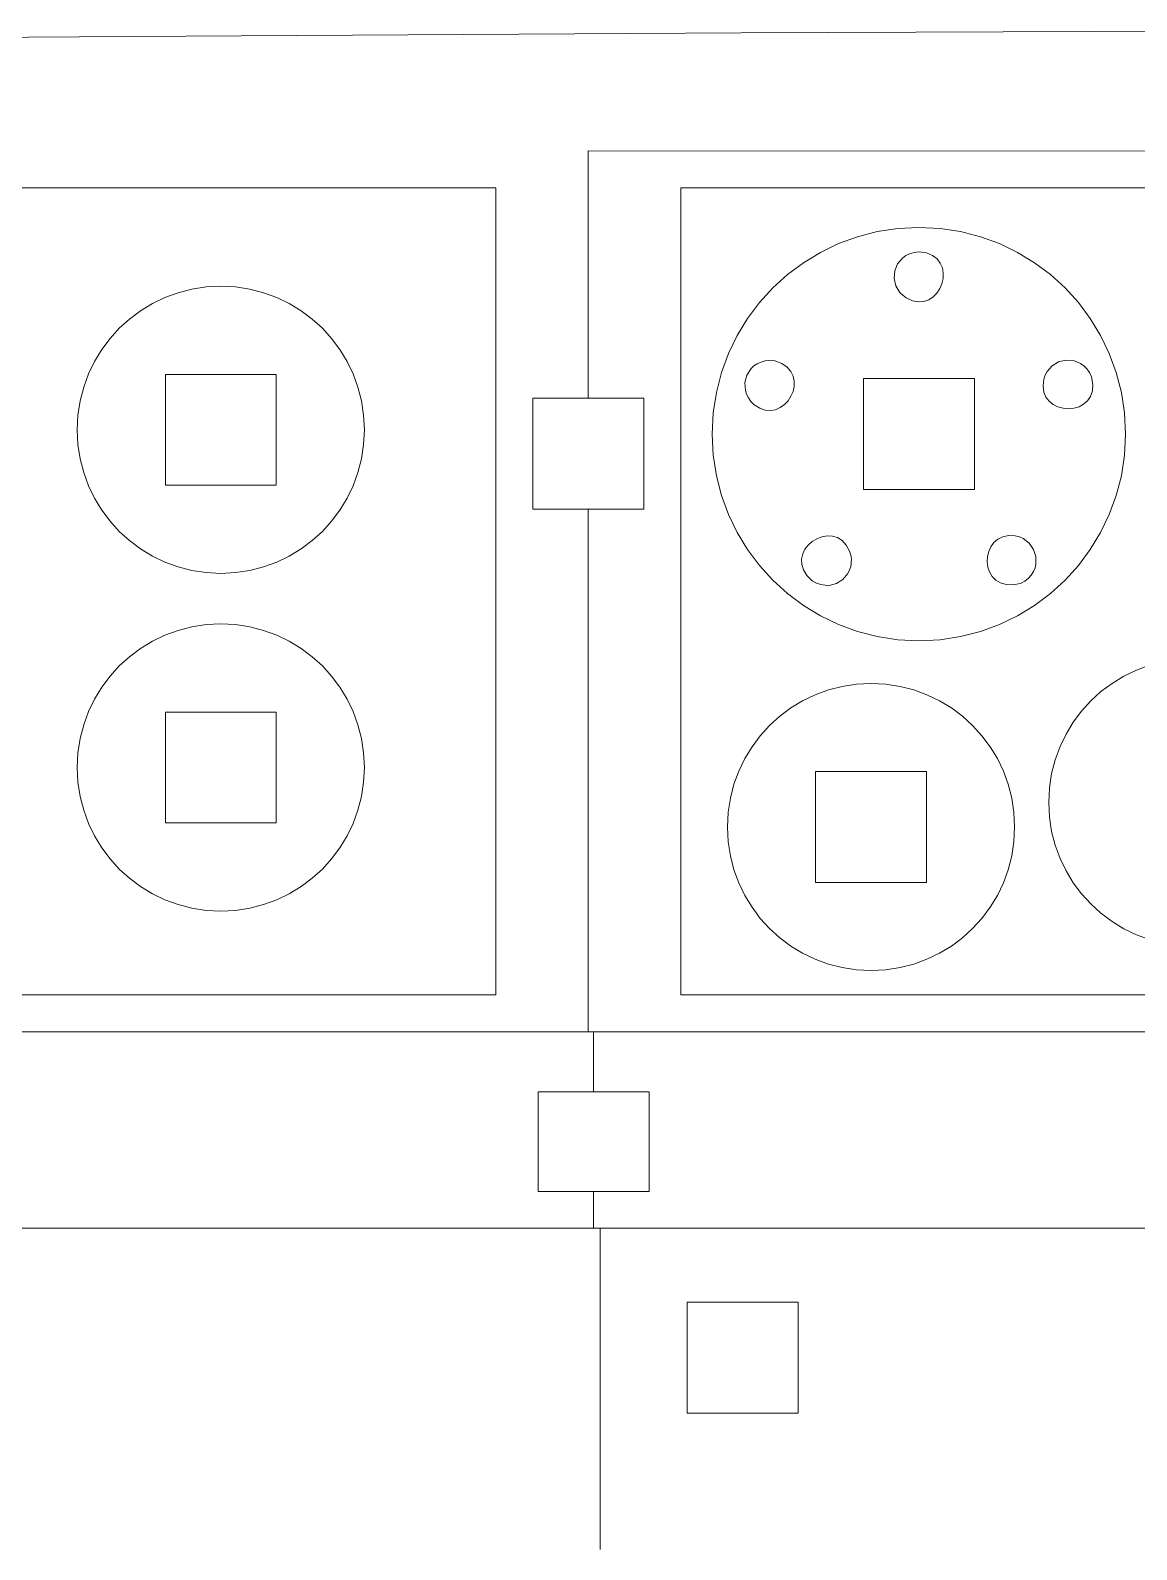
# Model space of a CAD drawing. Header units: centimetres. Extents: x -43.9 to 43.9, y -33.6 to 33.6.
# Drawn here: x -13.931 to -10.905, y -0.028 to 4.127 of the extents above; entities that cross this region are included whole.
import ezdxf

# ---------------------------------------------------------------- set-up
doc = ezdxf.new("R2010")
doc.units = ezdxf.units.CM
doc.header["$MEASUREMENT"] = 0
doc.layers.add('Camada 1', color=7, linetype='Continuous')

msp = doc.modelspace()

# ---------------------------------------------------------------- linework, layer by layer
at = {"layer": 'Camada 1', "color": 3, "lineweight": 9}
for points in [[(-13.65788, 4.11064), (-13.65788, 4.11064), (-11.98679, 4.12045), (-11.98679, 4.12045)], [(-11.98679, 4.12045), (-11.98679, 4.12045), (-10.31569, 4.12746), (-10.31569, 4.12746)], [(-15.32897, 4.09944), (-15.32897, 4.09944), (-13.65788, 4.11064), (-13.65788, 4.11064)], [(-12.40514, 1.38829), (-12.40514, 1.38829), (-14.8938, 1.3884), (-14.8938, 1.3884)], [(-5.18938, 1.38848), (-5.18938, 1.38848), (-12.40514, 1.38829), (-12.40514, 1.38829)], [(-14.1756, 0.8513), (-14.1756, 0.8513), (-12.37222, 0.8513), (-12.37222, 0.8513)], [(-12.37222, 0.8513), (-12.37222, 0.8513), (-5.73009, 0.8513), (-5.73009, 0.8513)]]:
    msp.add_open_spline(points, degree=3, dxfattribs=at)
at = {"layer": 'Camada 1', "color": 1, "lineweight": 9}
for points in [[(-8.55545, 3.79605), (-8.55545, 3.79605), (-12.40514, 3.7981), (-12.40514, 3.7981)], [(-12.40514, 3.7981), (-12.40514, 3.7981), (-12.40514, 3.12151), (-12.40514, 3.12151)], [(-12.40514, 2.81806), (-12.40514, 2.81806), (-12.40514, 1.38829), (-12.40514, 1.38829)], [(-12.39035, 1.22412), (-12.39035, 1.22412), (-12.39035, 1.38841), (-12.39035, 1.38841)], [(-12.39036, 0.85073), (-12.39036, 0.85073), (-12.39036, 0.95145), (-12.39036, 0.95145)], [(-12.37222, -0.02773), (-12.37222, -0.02773), (-12.37222, 0.8513), (-12.37222, 0.8513)]]:
    msp.add_open_spline(points, degree=3, dxfattribs=at)
at = {"layer": 'Camada 1', "color": 2, "lineweight": 9}
for points in [[(-12.65801, 3.69709), (-12.65801, 3.69709), (-15.59925, 3.69697), (-15.59925, 3.69697)], [(-12.65802, 1.48962), (-12.65802, 1.48962), (-12.65801, 3.69709), (-12.65801, 3.69709)], [(-8.60997, 3.69702), (-8.60997, 3.69702), (-12.15205, 3.69702), (-12.15205, 3.69702)], [(-12.15205, 3.69702), (-12.15205, 3.69702), (-12.15205, 1.48954), (-12.15205, 1.48954)], [(-11.61459, 3.57709), (-11.61459, 3.57709), (-11.66877, 3.56317), (-11.66877, 3.56317)], [(-11.55847, 3.58566), (-11.55847, 3.58566), (-11.61459, 3.57709), (-11.61459, 3.57709)], [(-11.50067, 3.58858), (-11.50067, 3.58858), (-11.55847, 3.58566), (-11.55847, 3.58566)], [(-11.44288, 3.58566), (-11.44288, 3.58566), (-11.50067, 3.58858), (-11.50067, 3.58858)], [(-11.38675, 3.57709), (-11.38675, 3.57709), (-11.44288, 3.58566), (-11.44288, 3.58566)], [(-11.33258, 3.56317), (-11.33258, 3.56317), (-11.38675, 3.57709), (-11.38675, 3.57709)], [(-11.7207, 3.54417), (-11.7207, 3.54417), (-11.77011, 3.52037), (-11.77011, 3.52037)], [(-11.66877, 3.56317), (-11.66877, 3.56317), (-11.7207, 3.54417), (-11.7207, 3.54417)], [(-11.28065, 3.54417), (-11.28065, 3.54417), (-11.33258, 3.56317), (-11.33258, 3.56317)], [(-11.23124, 3.52035), (-11.23124, 3.52035), (-11.28065, 3.54417), (-11.28065, 3.54417)], [(-11.81671, 3.49204), (-11.81671, 3.49204), (-11.86023, 3.45951), (-11.86023, 3.45951)], [(-11.77011, 3.52037), (-11.77011, 3.52037), (-11.81671, 3.49204), (-11.81671, 3.49204)], [(-11.18464, 3.49204), (-11.18464, 3.49204), (-11.23124, 3.52035), (-11.23124, 3.52035)], [(-11.14112, 3.45951), (-11.14112, 3.45951), (-11.18464, 3.49204), (-11.18464, 3.49204)], [(-11.86023, 3.45951), (-11.86023, 3.45951), (-11.90037, 3.42302), (-11.90037, 3.42302)], [(-11.10099, 3.42302), (-11.10099, 3.42302), (-11.14112, 3.45951), (-11.14112, 3.45951)], [(-13.52678, 3.41003), (-13.52678, 3.41003), (-13.56286, 3.39683), (-13.56286, 3.39683)], [(-13.48914, 3.41972), (-13.48914, 3.41972), (-13.52678, 3.41003), (-13.52678, 3.41003)], [(-13.45015, 3.42567), (-13.45015, 3.42567), (-13.48914, 3.41972), (-13.48914, 3.41972)], [(-13.41, 3.42769), (-13.41, 3.42769), (-13.45015, 3.42567), (-13.45015, 3.42567)], [(-13.36985, 3.42567), (-13.36985, 3.42567), (-13.41, 3.42769), (-13.41, 3.42769)], [(-13.33086, 3.41972), (-13.33086, 3.41972), (-13.36985, 3.42567), (-13.36985, 3.42567)], [(-13.29323, 3.41003), (-13.29323, 3.41003), (-13.33086, 3.41972), (-13.33086, 3.41972)], [(-13.25715, 3.39683), (-13.25715, 3.39683), (-13.29323, 3.41003), (-13.29323, 3.41003)], [(-11.90037, 3.42302), (-11.90037, 3.42302), (-11.93685, 3.38289), (-11.93685, 3.38289)], [(-11.0645, 3.38289), (-11.0645, 3.38289), (-11.10099, 3.42302), (-11.10099, 3.42302)], [(-13.59718, 3.38029), (-13.59718, 3.38029), (-13.62956, 3.36062), (-13.62956, 3.36062)], [(-13.56286, 3.39683), (-13.56286, 3.39683), (-13.59718, 3.38029), (-13.59718, 3.38029)], [(-13.22282, 3.38029), (-13.22282, 3.38029), (-13.25715, 3.39683), (-13.25715, 3.39683)], [(-13.19044, 3.36062), (-13.19044, 3.36062), (-13.22282, 3.38029), (-13.22282, 3.38029)], [(-11.93685, 3.38289), (-11.93685, 3.38289), (-11.96939, 3.33937), (-11.96939, 3.33937)], [(-11.03197, 3.33937), (-11.03197, 3.33937), (-11.0645, 3.38289), (-11.0645, 3.38289)], [(-13.6598, 3.33801), (-13.6598, 3.33801), (-13.68768, 3.31266), (-13.68768, 3.31266)], [(-13.62956, 3.36062), (-13.62956, 3.36062), (-13.6598, 3.33801), (-13.6598, 3.33801)], [(-13.16021, 3.33801), (-13.16021, 3.33801), (-13.19044, 3.36062), (-13.19044, 3.36062)], [(-13.13233, 3.31266), (-13.13233, 3.31266), (-13.16021, 3.33801), (-13.16021, 3.33801)], [(-11.96939, 3.33937), (-11.96939, 3.33937), (-11.99771, 3.29277), (-11.99771, 3.29277)], [(-11.00364, 3.29277), (-11.00364, 3.29277), (-11.03197, 3.33937), (-11.03197, 3.33937)], [(-13.71302, 3.28478), (-13.71302, 3.28478), (-13.73563, 3.25454), (-13.73563, 3.25454)], [(-13.68768, 3.31266), (-13.68768, 3.31266), (-13.71302, 3.28478), (-13.71302, 3.28478)], [(-13.10698, 3.28478), (-13.10698, 3.28478), (-13.13233, 3.31266), (-13.13233, 3.31266)], [(-13.08437, 3.25454), (-13.08437, 3.25454), (-13.10698, 3.28478), (-13.10698, 3.28478)], [(-11.99771, 3.29277), (-11.99771, 3.29277), (-12.02151, 3.24336), (-12.02151, 3.24336)], [(-10.97984, 3.24335), (-10.97984, 3.24335), (-11.00364, 3.29277), (-11.00364, 3.29277)], [(-13.73563, 3.25454), (-13.73563, 3.25454), (-13.7553, 3.22218), (-13.7553, 3.22218)], [(-13.0647, 3.22218), (-13.0647, 3.22218), (-13.08437, 3.25454), (-13.08437, 3.25454)], [(-12.02151, 3.24336), (-12.02151, 3.24336), (-12.04051, 3.19143), (-12.04051, 3.19143)], [(-10.96084, 3.19142), (-10.96084, 3.19142), (-10.97984, 3.24335), (-10.97984, 3.24335)], [(-13.7553, 3.22218), (-13.7553, 3.22218), (-13.77185, 3.18785), (-13.77185, 3.18785)], [(-13.04816, 3.18785), (-13.04816, 3.18785), (-13.0647, 3.22218), (-13.0647, 3.22218)], [(-13.77185, 3.18785), (-13.77185, 3.18785), (-13.78504, 3.15176), (-13.78504, 3.15176)], [(-13.03496, 3.15176), (-13.03496, 3.15176), (-13.04816, 3.18785), (-13.04816, 3.18785)], [(-12.04051, 3.19143), (-12.04051, 3.19143), (-12.05444, 3.13725), (-12.05444, 3.13725)], [(-10.9469, 3.13725), (-10.9469, 3.13725), (-10.96084, 3.19142), (-10.96084, 3.19142)], [(-13.78504, 3.15176), (-13.78504, 3.15176), (-13.79472, 3.11414), (-13.79472, 3.11414)], [(-13.02528, 3.11414), (-13.02528, 3.11414), (-13.03496, 3.15176), (-13.03496, 3.15176)], [(-12.05444, 3.13725), (-12.05444, 3.13725), (-12.06301, 3.08113), (-12.06301, 3.08113)], [(-10.93835, 3.08113), (-10.93835, 3.08113), (-10.9469, 3.13725), (-10.9469, 3.13725)], [(-13.80068, 3.07514), (-13.80068, 3.07514), (-13.8027, 3.03499), (-13.8027, 3.03499)], [(-13.79472, 3.11414), (-13.79472, 3.11414), (-13.80068, 3.07514), (-13.80068, 3.07514)], [(-13.01933, 3.07514), (-13.01933, 3.07514), (-13.02528, 3.11414), (-13.02528, 3.11414)], [(-13.0173, 3.03499), (-13.0173, 3.03499), (-13.01933, 3.07514), (-13.01933, 3.07514)], [(-12.06301, 3.08113), (-12.06301, 3.08113), (-12.06592, 3.02333), (-12.06592, 3.02333)], [(-10.93542, 3.02333), (-10.93542, 3.02333), (-10.93835, 3.08113), (-10.93835, 3.08113)], [(-13.8027, 3.03499), (-13.8027, 3.03499), (-13.80068, 2.99484), (-13.80068, 2.99484)], [(-13.01933, 2.99484), (-13.01933, 2.99484), (-13.0173, 3.03499), (-13.0173, 3.03499)], [(-13.80068, 2.99484), (-13.80068, 2.99484), (-13.79472, 2.95584), (-13.79472, 2.95584)], [(-13.02528, 2.95584), (-13.02528, 2.95584), (-13.01933, 2.99484), (-13.01933, 2.99484)], [(-12.06592, 3.02333), (-12.06592, 3.02333), (-12.06301, 2.96554), (-12.06301, 2.96554)], [(-10.93835, 2.96554), (-10.93835, 2.96554), (-10.93542, 3.02333), (-10.93542, 3.02333)], [(-13.79472, 2.95584), (-13.79472, 2.95584), (-13.78504, 2.91821), (-13.78504, 2.91821)], [(-13.03496, 2.91821), (-13.03496, 2.91821), (-13.02528, 2.95584), (-13.02528, 2.95584)], [(-12.06301, 2.96554), (-12.06301, 2.96554), (-12.05444, 2.90942), (-12.05444, 2.90942)], [(-10.9469, 2.90941), (-10.9469, 2.90941), (-10.93835, 2.96554), (-10.93835, 2.96554)], [(-13.78504, 2.91821), (-13.78504, 2.91821), (-13.77185, 2.88213), (-13.77185, 2.88213)], [(-13.04816, 2.88213), (-13.04816, 2.88213), (-13.03496, 2.91821), (-13.03496, 2.91821)], [(-12.05444, 2.90942), (-12.05444, 2.90942), (-12.04051, 2.85525), (-12.04051, 2.85525)], [(-10.96084, 2.85524), (-10.96084, 2.85524), (-10.9469, 2.90941), (-10.9469, 2.90941)], [(-13.77185, 2.88213), (-13.77185, 2.88213), (-13.7553, 2.8478), (-13.7553, 2.8478)], [(-13.0647, 2.8478), (-13.0647, 2.8478), (-13.04816, 2.88213), (-13.04816, 2.88213)], [(-13.7553, 2.8478), (-13.7553, 2.8478), (-13.73563, 2.81543), (-13.73563, 2.81543)], [(-13.08437, 2.81542), (-13.08437, 2.81542), (-13.0647, 2.8478), (-13.0647, 2.8478)], [(-12.04051, 2.85525), (-12.04051, 2.85525), (-12.02151, 2.80332), (-12.02151, 2.80332)], [(-10.97984, 2.80331), (-10.97984, 2.80331), (-10.96084, 2.85524), (-10.96084, 2.85524)], [(-13.73563, 2.81543), (-13.73563, 2.81543), (-13.71302, 2.7852), (-13.71302, 2.7852)], [(-13.71302, 2.7852), (-13.71302, 2.7852), (-13.68768, 2.75732), (-13.68768, 2.75732)], [(-13.13233, 2.7573), (-13.13233, 2.7573), (-13.10698, 2.7852), (-13.10698, 2.7852)], [(-13.10698, 2.7852), (-13.10698, 2.7852), (-13.08437, 2.81542), (-13.08437, 2.81542)], [(-12.02151, 2.80332), (-12.02151, 2.80332), (-11.99771, 2.7539), (-11.99771, 2.7539)], [(-11.00366, 2.7539), (-11.00366, 2.7539), (-10.97984, 2.80331), (-10.97984, 2.80331)], [(-13.68768, 2.75732), (-13.68768, 2.75732), (-13.6598, 2.73197), (-13.6598, 2.73197)], [(-13.16021, 2.73196), (-13.16021, 2.73196), (-13.13233, 2.7573), (-13.13233, 2.7573)], [(-11.99771, 2.7539), (-11.99771, 2.7539), (-11.96939, 2.7073), (-11.96939, 2.7073)], [(-11.03197, 2.7073), (-11.03197, 2.7073), (-11.00366, 2.7539), (-11.00366, 2.7539)], [(-13.6598, 2.73197), (-13.6598, 2.73197), (-13.62956, 2.70936), (-13.62956, 2.70936)], [(-13.62956, 2.70936), (-13.62956, 2.70936), (-13.59718, 2.68969), (-13.59718, 2.68969)], [(-13.22282, 2.68969), (-13.22282, 2.68969), (-13.19044, 2.70936), (-13.19044, 2.70936)], [(-13.19044, 2.70936), (-13.19044, 2.70936), (-13.16021, 2.73196), (-13.16021, 2.73196)], [(-11.96939, 2.7073), (-11.96939, 2.7073), (-11.93685, 2.66378), (-11.93685, 2.66378)], [(-11.0645, 2.66378), (-11.0645, 2.66378), (-11.03197, 2.7073), (-11.03197, 2.7073)], [(-13.59718, 2.68969), (-13.59718, 2.68969), (-13.56286, 2.67315), (-13.56286, 2.67315)], [(-13.56286, 2.67315), (-13.56286, 2.67315), (-13.52678, 2.65995), (-13.52678, 2.65995)], [(-13.52678, 2.65995), (-13.52678, 2.65995), (-13.48914, 2.65026), (-13.48914, 2.65026)], [(-13.33086, 2.65026), (-13.33086, 2.65026), (-13.29323, 2.65995), (-13.29323, 2.65995)], [(-13.29323, 2.65995), (-13.29323, 2.65995), (-13.25715, 2.67315), (-13.25715, 2.67315)], [(-13.25715, 2.67315), (-13.25715, 2.67315), (-13.22282, 2.68969), (-13.22282, 2.68969)], [(-11.93685, 2.66378), (-11.93685, 2.66378), (-11.90037, 2.62364), (-11.90037, 2.62364)], [(-11.10099, 2.62364), (-11.10099, 2.62364), (-11.0645, 2.66378), (-11.0645, 2.66378)], [(-13.48914, 2.65026), (-13.48914, 2.65026), (-13.45015, 2.64431), (-13.45015, 2.64431)], [(-13.45015, 2.64431), (-13.45015, 2.64431), (-13.41, 2.64229), (-13.41, 2.64229)], [(-13.41, 2.64229), (-13.41, 2.64229), (-13.36985, 2.64431), (-13.36985, 2.64431)], [(-13.36985, 2.64431), (-13.36985, 2.64431), (-13.33086, 2.65026), (-13.33086, 2.65026)], [(-11.90037, 2.62364), (-11.90037, 2.62364), (-11.86023, 2.58716), (-11.86023, 2.58716)], [(-11.14112, 2.58716), (-11.14112, 2.58716), (-11.10099, 2.62364), (-11.10099, 2.62364)], [(-11.86023, 2.58716), (-11.86023, 2.58716), (-11.81671, 2.55462), (-11.81671, 2.55462)], [(-11.18464, 2.55462), (-11.18464, 2.55462), (-11.14112, 2.58716), (-11.14112, 2.58716)], [(-11.81671, 2.55462), (-11.81671, 2.55462), (-11.77011, 2.52631), (-11.77011, 2.52631)], [(-11.23124, 2.5263), (-11.23124, 2.5263), (-11.18464, 2.55462), (-11.18464, 2.55462)], [(-13.48914, 2.49615), (-13.48914, 2.49615), (-13.52678, 2.48646), (-13.52678, 2.48646)], [(-13.45015, 2.5021), (-13.45015, 2.5021), (-13.48914, 2.49615), (-13.48914, 2.49615)], [(-13.41, 2.50412), (-13.41, 2.50412), (-13.45015, 2.5021), (-13.45015, 2.5021)], [(-13.36985, 2.5021), (-13.36985, 2.5021), (-13.41, 2.50412), (-13.41, 2.50412)], [(-13.33086, 2.49615), (-13.33086, 2.49615), (-13.36985, 2.5021), (-13.36985, 2.5021)], [(-13.29323, 2.48646), (-13.29323, 2.48646), (-13.33086, 2.49615), (-13.33086, 2.49615)], [(-11.77011, 2.52631), (-11.77011, 2.52631), (-11.7207, 2.5025), (-11.7207, 2.5025)], [(-11.7207, 2.5025), (-11.7207, 2.5025), (-11.66877, 2.4835), (-11.66877, 2.4835)], [(-11.3326, 2.4835), (-11.3326, 2.4835), (-11.28066, 2.5025), (-11.28066, 2.5025)], [(-11.28066, 2.5025), (-11.28066, 2.5025), (-11.23124, 2.5263), (-11.23124, 2.5263)], [(-13.59718, 2.45672), (-13.59718, 2.45672), (-13.62956, 2.43705), (-13.62956, 2.43705)], [(-13.56286, 2.47326), (-13.56286, 2.47326), (-13.59718, 2.45672), (-13.59718, 2.45672)], [(-13.52678, 2.48646), (-13.52678, 2.48646), (-13.56286, 2.47326), (-13.56286, 2.47326)], [(-13.25715, 2.47326), (-13.25715, 2.47326), (-13.29323, 2.48646), (-13.29323, 2.48646)], [(-13.22282, 2.45672), (-13.22282, 2.45672), (-13.25715, 2.47326), (-13.25715, 2.47326)], [(-13.19044, 2.43705), (-13.19044, 2.43705), (-13.22282, 2.45672), (-13.22282, 2.45672)], [(-11.66877, 2.4835), (-11.66877, 2.4835), (-11.61459, 2.46957), (-11.61459, 2.46957)], [(-11.61459, 2.46957), (-11.61459, 2.46957), (-11.55847, 2.46101), (-11.55847, 2.46101)], [(-11.55847, 2.46101), (-11.55847, 2.46101), (-11.50067, 2.45808), (-11.50067, 2.45808)], [(-11.50067, 2.45808), (-11.50067, 2.45808), (-11.44288, 2.46101), (-11.44288, 2.46101)], [(-11.44288, 2.46101), (-11.44288, 2.46101), (-11.38676, 2.46956), (-11.38676, 2.46956)], [(-11.38676, 2.46956), (-11.38676, 2.46956), (-11.3326, 2.4835), (-11.3326, 2.4835)], [(-13.6598, 2.41444), (-13.6598, 2.41444), (-13.68768, 2.38909), (-13.68768, 2.38909)], [(-13.62956, 2.43705), (-13.62956, 2.43705), (-13.6598, 2.41444), (-13.6598, 2.41444)], [(-13.16021, 2.41444), (-13.16021, 2.41444), (-13.19044, 2.43705), (-13.19044, 2.43705)], [(-13.13233, 2.38909), (-13.13233, 2.38909), (-13.16021, 2.41444), (-13.16021, 2.41444)], [(-13.68768, 2.38909), (-13.68768, 2.38909), (-13.71302, 2.36121), (-13.71302, 2.36121)], [(-13.10698, 2.36121), (-13.10698, 2.36121), (-13.13233, 2.38909), (-13.13233, 2.38909)], [(-10.90577, 2.37763), (-10.90577, 2.37763), (-10.9401, 2.36109), (-10.9401, 2.36109)], [(-10.86969, 2.39084), (-10.86969, 2.39084), (-10.90577, 2.37763), (-10.90577, 2.37763)], [(-13.73563, 2.33097), (-13.73563, 2.33097), (-13.7553, 2.29861), (-13.7553, 2.29861)], [(-13.71302, 2.36121), (-13.71302, 2.36121), (-13.73563, 2.33097), (-13.73563, 2.33097)], [(-13.08437, 2.33097), (-13.08437, 2.33097), (-13.10698, 2.36121), (-13.10698, 2.36121)], [(-13.0647, 2.29861), (-13.0647, 2.29861), (-13.08437, 2.33097), (-13.08437, 2.33097)], [(-11.7106, 2.33338), (-11.7106, 2.33338), (-11.74823, 2.3237), (-11.74823, 2.3237)], [(-11.6716, 2.33933), (-11.6716, 2.33933), (-11.7106, 2.33338), (-11.7106, 2.33338)], [(-11.63145, 2.34135), (-11.63145, 2.34135), (-11.6716, 2.33933), (-11.6716, 2.33933)], [(-11.5913, 2.33933), (-11.5913, 2.33933), (-11.63145, 2.34135), (-11.63145, 2.34135)], [(-11.55232, 2.33338), (-11.55232, 2.33338), (-11.5913, 2.33933), (-11.5913, 2.33933)], [(-11.51468, 2.3237), (-11.51468, 2.3237), (-11.55232, 2.33338), (-11.55232, 2.33338)], [(-10.97248, 2.34142), (-10.97248, 2.34142), (-11.0027, 2.31882), (-11.0027, 2.31882)], [(-10.9401, 2.36109), (-10.9401, 2.36109), (-10.97248, 2.34142), (-10.97248, 2.34142)], [(-13.7553, 2.29861), (-13.7553, 2.29861), (-13.77185, 2.26427), (-13.77185, 2.26427)], [(-13.04816, 2.26427), (-13.04816, 2.26427), (-13.0647, 2.29861), (-13.0647, 2.29861)], [(-11.81864, 2.29395), (-11.81864, 2.29395), (-11.85102, 2.27428), (-11.85102, 2.27428)], [(-11.78431, 2.31049), (-11.78431, 2.31049), (-11.81864, 2.29395), (-11.81864, 2.29395)], [(-11.74823, 2.3237), (-11.74823, 2.3237), (-11.78431, 2.31049), (-11.78431, 2.31049)], [(-11.4786, 2.31049), (-11.4786, 2.31049), (-11.51468, 2.3237), (-11.51468, 2.3237)], [(-11.44428, 2.29395), (-11.44428, 2.29395), (-11.4786, 2.31049), (-11.4786, 2.31049)], [(-11.4119, 2.27428), (-11.4119, 2.27428), (-11.44428, 2.29395), (-11.44428, 2.29395)], [(-11.0306, 2.29348), (-11.0306, 2.29348), (-11.05594, 2.26558), (-11.05594, 2.26558)], [(-11.0027, 2.31882), (-11.0027, 2.31882), (-11.0306, 2.29348), (-11.0306, 2.29348)], [(-13.77185, 2.26427), (-13.77185, 2.26427), (-13.78504, 2.22819), (-13.78504, 2.22819)], [(-13.03496, 2.22819), (-13.03496, 2.22819), (-13.04816, 2.26427), (-13.04816, 2.26427)], [(-11.88124, 2.25168), (-11.88124, 2.25168), (-11.90914, 2.22634), (-11.90914, 2.22634)], [(-11.85102, 2.27428), (-11.85102, 2.27428), (-11.88124, 2.25168), (-11.88124, 2.25168)], [(-11.38166, 2.25168), (-11.38166, 2.25168), (-11.4119, 2.27428), (-11.4119, 2.27428)], [(-11.35378, 2.22634), (-11.35378, 2.22634), (-11.38166, 2.25168), (-11.38166, 2.25168)], [(-11.05594, 2.26558), (-11.05594, 2.26558), (-11.07854, 2.23536), (-11.07854, 2.23536)], [(-13.78504, 2.22819), (-13.78504, 2.22819), (-13.79472, 2.19057), (-13.79472, 2.19057)], [(-13.02528, 2.19057), (-13.02528, 2.19057), (-13.03496, 2.22819), (-13.03496, 2.22819)], [(-11.90914, 2.22634), (-11.90914, 2.22634), (-11.93449, 2.19844), (-11.93449, 2.19844)], [(-11.32843, 2.19844), (-11.32843, 2.19844), (-11.35378, 2.22634), (-11.35378, 2.22634)], [(-11.09821, 2.20298), (-11.09821, 2.20298), (-11.11475, 2.16865), (-11.11475, 2.16865)], [(-11.07854, 2.23536), (-11.07854, 2.23536), (-11.09821, 2.20298), (-11.09821, 2.20298)], [(-13.79472, 2.19057), (-13.79472, 2.19057), (-13.80068, 2.15157), (-13.80068, 2.15157)], [(-13.01933, 2.15157), (-13.01933, 2.15157), (-13.02528, 2.19057), (-13.02528, 2.19057)], [(-11.95708, 2.16822), (-11.95708, 2.16822), (-11.97675, 2.13584), (-11.97675, 2.13584)], [(-11.93449, 2.19844), (-11.93449, 2.19844), (-11.95708, 2.16822), (-11.95708, 2.16822)], [(-11.30582, 2.16822), (-11.30582, 2.16822), (-11.32843, 2.19844), (-11.32843, 2.19844)], [(-11.28615, 2.13584), (-11.28615, 2.13584), (-11.30582, 2.16822), (-11.30582, 2.16822)], [(-11.11475, 2.16865), (-11.11475, 2.16865), (-11.12796, 2.13258), (-11.12796, 2.13258)], [(-13.80068, 2.15157), (-13.80068, 2.15157), (-13.8027, 2.11142), (-13.8027, 2.11142)], [(-13.0173, 2.11142), (-13.0173, 2.11142), (-13.01933, 2.15157), (-13.01933, 2.15157)], [(-11.97675, 2.13584), (-11.97675, 2.13584), (-11.9933, 2.10151), (-11.9933, 2.10151)], [(-11.26962, 2.10151), (-11.26962, 2.10151), (-11.28615, 2.13584), (-11.28615, 2.13584)], [(-11.12796, 2.13258), (-11.12796, 2.13258), (-11.13764, 2.09494), (-11.13764, 2.09494)], [(-13.8027, 2.11142), (-13.8027, 2.11142), (-13.80068, 2.07127), (-13.80068, 2.07127)], [(-13.01933, 2.07127), (-13.01933, 2.07127), (-13.0173, 2.11142), (-13.0173, 2.11142)], [(-11.9933, 2.10151), (-11.9933, 2.10151), (-12.0065, 2.06543), (-12.0065, 2.06543)], [(-11.25641, 2.06543), (-11.25641, 2.06543), (-11.26962, 2.10151), (-11.26962, 2.10151)], [(-11.13764, 2.09494), (-11.13764, 2.09494), (-11.14359, 2.05594), (-11.14359, 2.05594)], [(-13.80068, 2.07127), (-13.80068, 2.07127), (-13.79472, 2.03227), (-13.79472, 2.03227)], [(-13.02528, 2.03227), (-13.02528, 2.03227), (-13.01933, 2.07127), (-13.01933, 2.07127)], [(-12.0065, 2.06543), (-12.0065, 2.06543), (-12.01618, 2.0278), (-12.01618, 2.0278)], [(-11.24674, 2.0278), (-11.24674, 2.0278), (-11.25641, 2.06543), (-11.25641, 2.06543)], [(-11.14359, 2.05594), (-11.14359, 2.05594), (-11.14561, 2.01579), (-11.14561, 2.01579)], [(-13.79472, 2.03227), (-13.79472, 2.03227), (-13.78504, 1.99464), (-13.78504, 1.99464)], [(-13.78504, 1.99464), (-13.78504, 1.99464), (-13.77185, 1.95856), (-13.77185, 1.95856)], [(-13.04816, 1.95856), (-13.04816, 1.95856), (-13.03496, 1.99464), (-13.03496, 1.99464)], [(-13.03496, 1.99464), (-13.03496, 1.99464), (-13.02528, 2.03227), (-13.02528, 2.03227)], [(-12.01618, 2.0278), (-12.01618, 2.0278), (-12.02213, 1.9888), (-12.02213, 1.9888)], [(-11.24079, 1.9888), (-11.24079, 1.9888), (-11.24674, 2.0278), (-11.24674, 2.0278)], [(-11.14561, 2.01579), (-11.14561, 2.01579), (-11.14359, 1.97564), (-11.14359, 1.97564)], [(-13.77185, 1.95856), (-13.77185, 1.95856), (-13.7553, 1.92423), (-13.7553, 1.92423)], [(-13.0647, 1.92423), (-13.0647, 1.92423), (-13.04816, 1.95856), (-13.04816, 1.95856)], [(-12.02213, 1.9888), (-12.02213, 1.9888), (-12.02415, 1.94865), (-12.02415, 1.94865)], [(-11.23875, 1.94865), (-11.23875, 1.94865), (-11.24079, 1.9888), (-11.24079, 1.9888)], [(-11.14359, 1.97564), (-11.14359, 1.97564), (-11.13764, 1.93666), (-11.13764, 1.93666)], [(-13.7553, 1.92423), (-13.7553, 1.92423), (-13.73563, 1.89186), (-13.73563, 1.89186)], [(-13.08437, 1.89185), (-13.08437, 1.89185), (-13.0647, 1.92423), (-13.0647, 1.92423)], [(-12.02415, 1.94865), (-12.02415, 1.94865), (-12.02213, 1.9085), (-12.02213, 1.9085)], [(-11.24079, 1.9085), (-11.24079, 1.9085), (-11.23875, 1.94865), (-11.23875, 1.94865)], [(-11.13764, 1.93666), (-11.13764, 1.93666), (-11.12796, 1.89902), (-11.12796, 1.89902)], [(-13.73563, 1.89186), (-13.73563, 1.89186), (-13.71302, 1.86163), (-13.71302, 1.86163)], [(-13.10698, 1.86163), (-13.10698, 1.86163), (-13.08437, 1.89185), (-13.08437, 1.89185)], [(-12.02213, 1.9085), (-12.02213, 1.9085), (-12.01618, 1.86952), (-12.01618, 1.86952)], [(-11.24674, 1.8695), (-11.24674, 1.8695), (-11.24079, 1.9085), (-11.24079, 1.9085)], [(-11.12796, 1.89902), (-11.12796, 1.89902), (-11.11475, 1.86295), (-11.11475, 1.86295)], [(-13.71302, 1.86163), (-13.71302, 1.86163), (-13.68768, 1.83374), (-13.68768, 1.83374)], [(-13.68768, 1.83374), (-13.68768, 1.83374), (-13.6598, 1.8084), (-13.6598, 1.8084)], [(-13.16021, 1.80839), (-13.16021, 1.80839), (-13.13233, 1.83373), (-13.13233, 1.83373)], [(-13.13233, 1.83373), (-13.13233, 1.83373), (-13.10698, 1.86163), (-13.10698, 1.86163)], [(-12.01618, 1.86952), (-12.01618, 1.86952), (-12.0065, 1.83188), (-12.0065, 1.83188)], [(-12.0065, 1.83188), (-12.0065, 1.83188), (-11.9933, 1.7958), (-11.9933, 1.7958)], [(-11.26962, 1.7958), (-11.26962, 1.7958), (-11.25641, 1.83188), (-11.25641, 1.83188)], [(-11.25641, 1.83188), (-11.25641, 1.83188), (-11.24674, 1.8695), (-11.24674, 1.8695)], [(-11.11475, 1.86295), (-11.11475, 1.86295), (-11.09821, 1.82862), (-11.09821, 1.82862)], [(-11.09821, 1.82862), (-11.09821, 1.82862), (-11.07854, 1.79624), (-11.07854, 1.79624)], [(-13.6598, 1.8084), (-13.6598, 1.8084), (-13.62956, 1.78579), (-13.62956, 1.78579)], [(-13.19044, 1.78579), (-13.19044, 1.78579), (-13.16021, 1.80839), (-13.16021, 1.80839)], [(-11.9933, 1.7958), (-11.9933, 1.7958), (-11.97675, 1.76148), (-11.97675, 1.76148)], [(-11.28615, 1.76146), (-11.28615, 1.76146), (-11.26962, 1.7958), (-11.26962, 1.7958)], [(-11.07854, 1.79624), (-11.07854, 1.79624), (-11.05594, 1.76601), (-11.05594, 1.76601)], [(-13.62956, 1.78579), (-13.62956, 1.78579), (-13.59718, 1.76612), (-13.59718, 1.76612)], [(-13.59718, 1.76612), (-13.59718, 1.76612), (-13.56286, 1.74958), (-13.56286, 1.74958)], [(-13.56286, 1.74958), (-13.56286, 1.74958), (-13.52678, 1.73638), (-13.52678, 1.73638)], [(-13.29323, 1.73638), (-13.29323, 1.73638), (-13.25715, 1.74958), (-13.25715, 1.74958)], [(-13.25715, 1.74958), (-13.25715, 1.74958), (-13.22282, 1.76612), (-13.22282, 1.76612)], [(-13.22282, 1.76612), (-13.22282, 1.76612), (-13.19044, 1.78579), (-13.19044, 1.78579)], [(-11.97675, 1.76148), (-11.97675, 1.76148), (-11.95708, 1.7291), (-11.95708, 1.7291)], [(-11.30582, 1.72908), (-11.30582, 1.72908), (-11.28615, 1.76146), (-11.28615, 1.76146)], [(-11.05594, 1.76601), (-11.05594, 1.76601), (-11.0306, 1.73812), (-11.0306, 1.73812)], [(-13.52678, 1.73638), (-13.52678, 1.73638), (-13.48914, 1.72669), (-13.48914, 1.72669)], [(-13.48914, 1.72669), (-13.48914, 1.72669), (-13.45015, 1.72074), (-13.45015, 1.72074)], [(-13.45015, 1.72074), (-13.45015, 1.72074), (-13.41, 1.71872), (-13.41, 1.71872)], [(-13.41, 1.71872), (-13.41, 1.71872), (-13.36985, 1.72074), (-13.36985, 1.72074)], [(-13.36985, 1.72074), (-13.36985, 1.72074), (-13.33086, 1.72669), (-13.33086, 1.72669)], [(-13.33086, 1.72669), (-13.33086, 1.72669), (-13.29323, 1.73638), (-13.29323, 1.73638)], [(-11.95708, 1.7291), (-11.95708, 1.7291), (-11.93449, 1.69886), (-11.93449, 1.69886)], [(-11.32843, 1.69886), (-11.32843, 1.69886), (-11.30582, 1.72908), (-11.30582, 1.72908)], [(-11.0306, 1.73812), (-11.0306, 1.73812), (-11.0027, 1.71277), (-11.0027, 1.71277)], [(-11.0027, 1.71277), (-11.0027, 1.71277), (-10.97248, 1.69016), (-10.97248, 1.69016)], [(-11.93449, 1.69886), (-11.93449, 1.69886), (-11.90914, 1.67098), (-11.90914, 1.67098)], [(-11.90914, 1.67098), (-11.90914, 1.67098), (-11.88124, 1.64563), (-11.88124, 1.64563)], [(-11.38166, 1.64563), (-11.38166, 1.64563), (-11.35378, 1.67098), (-11.35378, 1.67098)], [(-11.35378, 1.67098), (-11.35378, 1.67098), (-11.32843, 1.69886), (-11.32843, 1.69886)], [(-10.97248, 1.69016), (-10.97248, 1.69016), (-10.9401, 1.67049), (-10.9401, 1.67049)], [(-10.9401, 1.67049), (-10.9401, 1.67049), (-10.90577, 1.65396), (-10.90577, 1.65396)], [(-11.88124, 1.64563), (-11.88124, 1.64563), (-11.85102, 1.62302), (-11.85102, 1.62302)], [(-11.85102, 1.62302), (-11.85102, 1.62302), (-11.81864, 1.60335), (-11.81864, 1.60335)], [(-11.44428, 1.60335), (-11.44428, 1.60335), (-11.4119, 1.62302), (-11.4119, 1.62302)], [(-11.4119, 1.62302), (-11.4119, 1.62302), (-11.38166, 1.64563), (-11.38166, 1.64563)], [(-10.90577, 1.65396), (-10.90577, 1.65396), (-10.86969, 1.64075), (-10.86969, 1.64075)], [(-11.81864, 1.60335), (-11.81864, 1.60335), (-11.78431, 1.58682), (-11.78431, 1.58682)], [(-11.78431, 1.58682), (-11.78431, 1.58682), (-11.74823, 1.57361), (-11.74823, 1.57361)], [(-11.51468, 1.57361), (-11.51468, 1.57361), (-11.4786, 1.58681), (-11.4786, 1.58681)], [(-11.4786, 1.58681), (-11.4786, 1.58681), (-11.44428, 1.60335), (-11.44428, 1.60335)], [(-11.74823, 1.57361), (-11.74823, 1.57361), (-11.7106, 1.56394), (-11.7106, 1.56394)], [(-11.7106, 1.56394), (-11.7106, 1.56394), (-11.6716, 1.55799), (-11.6716, 1.55799)], [(-11.6716, 1.55799), (-11.6716, 1.55799), (-11.63145, 1.55595), (-11.63145, 1.55595)], [(-11.63145, 1.55595), (-11.63145, 1.55595), (-11.5913, 1.55799), (-11.5913, 1.55799)], [(-11.5913, 1.55799), (-11.5913, 1.55799), (-11.55232, 1.56394), (-11.55232, 1.56394)], [(-11.55232, 1.56394), (-11.55232, 1.56394), (-11.51468, 1.57361), (-11.51468, 1.57361)], [(-14.90714, 1.48963), (-14.90714, 1.48963), (-12.65802, 1.48962), (-12.65802, 1.48962)], [(-12.15205, 1.48954), (-12.15205, 1.48954), (-7.10238, 1.48939), (-7.10238, 1.48939)]]:
    msp.add_open_spline(points, degree=3, dxfattribs=at)
at = {"layer": 'Camada 1', "lineweight": 9}
for points in [[(-11.55895, 3.48855), (-11.55895, 3.48855), (-11.54542, 3.50479), (-11.54542, 3.50479)], [(-11.54542, 3.50479), (-11.54542, 3.50479), (-11.53643, 3.5113), (-11.53643, 3.5113)], [(-11.53643, 3.5113), (-11.53643, 3.5113), (-11.52597, 3.51646), (-11.52597, 3.51646)], [(-11.52597, 3.51646), (-11.52597, 3.51646), (-11.51405, 3.52007), (-11.51405, 3.52007)], [(-11.51405, 3.52007), (-11.51405, 3.52007), (-11.50066, 3.52191), (-11.50066, 3.52191)], [(-11.50066, 3.52191), (-11.50066, 3.52191), (-11.48018, 3.51861), (-11.48018, 3.51861)], [(-11.48018, 3.51861), (-11.48018, 3.51861), (-11.46373, 3.51195), (-11.46373, 3.51195)], [(-11.46373, 3.51195), (-11.46373, 3.51195), (-11.45111, 3.50255), (-11.45111, 3.50255)], [(-11.45111, 3.50255), (-11.45111, 3.50255), (-11.44209, 3.49097), (-11.44209, 3.49097)], [(-11.44209, 3.49097), (-11.44209, 3.49097), (-11.43645, 3.47781), (-11.43645, 3.47781)], [(-11.56803, 3.44891), (-11.56803, 3.44891), (-11.5665, 3.46938), (-11.5665, 3.46938)], [(-11.56346, 3.4288), (-11.56346, 3.4288), (-11.56803, 3.44891), (-11.56803, 3.44891)], [(-11.5665, 3.46938), (-11.5665, 3.46938), (-11.55895, 3.48855), (-11.55895, 3.48855)], [(-11.43446, 3.44909), (-11.43446, 3.44909), (-11.43767, 3.4347), (-11.43767, 3.4347)], [(-11.43645, 3.47781), (-11.43645, 3.47781), (-11.43398, 3.46365), (-11.43398, 3.46365)], [(-11.43398, 3.46365), (-11.43398, 3.46365), (-11.43446, 3.44909), (-11.43446, 3.44909)], [(-11.55273, 3.41066), (-11.55273, 3.41066), (-11.56346, 3.4288), (-11.56346, 3.4288)], [(-11.54505, 3.40285), (-11.54505, 3.40285), (-11.55273, 3.41066), (-11.55273, 3.41066)], [(-11.45144, 3.40878), (-11.45144, 3.40878), (-11.46156, 3.39843), (-11.46156, 3.39843)], [(-11.44341, 3.42106), (-11.44341, 3.42106), (-11.45144, 3.40878), (-11.45144, 3.40878)], [(-11.43767, 3.4347), (-11.43767, 3.4347), (-11.44341, 3.42106), (-11.44341, 3.42106)], [(-11.5358, 3.39615), (-11.5358, 3.39615), (-11.54505, 3.40285), (-11.54505, 3.40285)], [(-11.51852, 3.38806), (-11.51852, 3.38806), (-11.5358, 3.39615), (-11.5358, 3.39615)], [(-11.50224, 3.38483), (-11.50224, 3.38483), (-11.51852, 3.38806), (-11.51852, 3.38806)], [(-11.48718, 3.38586), (-11.48718, 3.38586), (-11.50224, 3.38483), (-11.50224, 3.38483)], [(-11.47354, 3.3906), (-11.47354, 3.3906), (-11.48718, 3.38586), (-11.48718, 3.38586)], [(-11.46156, 3.39843), (-11.46156, 3.39843), (-11.47354, 3.3906), (-11.47354, 3.3906)], [(-11.97105, 3.18453), (-11.97105, 3.18453), (-11.95963, 3.20227), (-11.95963, 3.20227)], [(-11.95963, 3.20227), (-11.95963, 3.20227), (-11.95185, 3.20966), (-11.95185, 3.20966)], [(-11.95185, 3.20966), (-11.95185, 3.20966), (-11.94277, 3.21576), (-11.94277, 3.21576)], [(-11.94277, 3.21576), (-11.94277, 3.21576), (-11.93247, 3.2204), (-11.93247, 3.2204)], [(-11.93247, 3.2204), (-11.93247, 3.2204), (-11.92103, 3.22335), (-11.92103, 3.22335)], [(-11.92103, 3.22335), (-11.92103, 3.22335), (-11.90851, 3.22443), (-11.90851, 3.22443)], [(-11.90851, 3.22443), (-11.90851, 3.22443), (-11.89497, 3.2234), (-11.89497, 3.2234)], [(-11.89497, 3.2234), (-11.89497, 3.2234), (-11.87593, 3.21598), (-11.87593, 3.21598)], [(-11.87593, 3.21598), (-11.87593, 3.21598), (-11.86137, 3.20622), (-11.86137, 3.20622)], [(-11.86137, 3.20622), (-11.86137, 3.20622), (-11.85098, 3.19463), (-11.85098, 3.19463)], [(-11.15011, 3.19444), (-11.15011, 3.19444), (-11.13621, 3.21026), (-11.13621, 3.21026)], [(-11.13621, 3.21026), (-11.13621, 3.21026), (-11.1185, 3.22087), (-11.1185, 3.22087)], [(-11.1185, 3.22087), (-11.1185, 3.22087), (-11.09857, 3.22578), (-11.09857, 3.22578)], [(-11.09857, 3.22578), (-11.09857, 3.22578), (-11.078, 3.22457), (-11.078, 3.22457)], [(-11.078, 3.22457), (-11.078, 3.22457), (-11.05835, 3.21676), (-11.05835, 3.21676)], [(-11.05835, 3.21676), (-11.05835, 3.21676), (-11.04938, 3.21025), (-11.04938, 3.21025)], [(-11.04938, 3.21025), (-11.04938, 3.21025), (-11.04122, 3.20192), (-11.04122, 3.20192)], [(-11.04122, 3.20192), (-11.04122, 3.20192), (-11.0341, 3.19172), (-11.0341, 3.19172)], [(-13.56173, 3.1867), (-13.56173, 3.1867), (-13.25828, 3.1867), (-13.25828, 3.1867)], [(-13.56173, 2.88326), (-13.56173, 2.88326), (-13.56173, 3.1867), (-13.56173, 3.1867)], [(-13.25828, 3.1867), (-13.25828, 3.1867), (-13.25828, 2.88326), (-13.25828, 2.88326)], [(-11.97646, 3.16416), (-11.97646, 3.16416), (-11.97105, 3.18453), (-11.97105, 3.18453)], [(-11.9753, 3.14282), (-11.9753, 3.14282), (-11.97646, 3.16416), (-11.97646, 3.16416)], [(-11.85098, 3.19463), (-11.85098, 3.19463), (-11.84445, 3.18172), (-11.84445, 3.18172)], [(-11.84445, 3.18172), (-11.84445, 3.18172), (-11.84145, 3.16796), (-11.84145, 3.16796)], [(-11.84145, 3.16796), (-11.84145, 3.16796), (-11.84168, 3.15387), (-11.84168, 3.15387)], [(-11.6524, 3.17504), (-11.6524, 3.17504), (-11.6524, 2.8716), (-11.6524, 2.8716)], [(-11.34895, 3.17504), (-11.34895, 3.17504), (-11.6524, 3.17504), (-11.6524, 3.17504)], [(-11.34895, 2.8716), (-11.34895, 2.8716), (-11.34895, 3.17504), (-11.34895, 3.17504)], [(-11.16094, 3.15487), (-11.16094, 3.15487), (-11.15862, 3.17382), (-11.15862, 3.17382)], [(-11.15862, 3.17382), (-11.15862, 3.17382), (-11.15513, 3.1847), (-11.15513, 3.1847)], [(-11.15513, 3.1847), (-11.15513, 3.1847), (-11.15011, 3.19444), (-11.15011, 3.19444)], [(-11.0341, 3.19172), (-11.0341, 3.19172), (-11.02818, 3.1796), (-11.02818, 3.1796)], [(-11.02818, 3.1796), (-11.02818, 3.1796), (-11.02493, 3.15912), (-11.02493, 3.15912)], [(-11.02493, 3.15912), (-11.02493, 3.15912), (-11.02612, 3.14142), (-11.02612, 3.14142)], [(-12.25342, 3.12143), (-12.25342, 3.12143), (-12.55687, 3.12151), (-12.55687, 3.12151)], [(-12.55687, 3.12151), (-12.55687, 3.12151), (-12.55687, 2.81806), (-12.55687, 2.81806)], [(-12.25342, 2.81798), (-12.25342, 2.81798), (-12.25342, 3.12143), (-12.25342, 3.12143)], [(-11.97208, 3.13228), (-11.97208, 3.13228), (-11.9753, 3.14282), (-11.9753, 3.14282)], [(-11.967, 3.12213), (-11.967, 3.12213), (-11.97208, 3.13228), (-11.97208, 3.13228)], [(-11.95999, 3.11254), (-11.95999, 3.11254), (-11.967, 3.12213), (-11.967, 3.12213)], [(-11.85051, 3.12667), (-11.85051, 3.12667), (-11.85848, 3.11454), (-11.85848, 3.11454)], [(-11.84481, 3.13994), (-11.84481, 3.13994), (-11.85051, 3.12667), (-11.85051, 3.12667)], [(-11.84168, 3.15387), (-11.84168, 3.15387), (-11.84481, 3.13994), (-11.84481, 3.13994)], [(-11.15894, 3.13839), (-11.15894, 3.13839), (-11.16094, 3.15487), (-11.16094, 3.15487)], [(-11.15326, 3.12439), (-11.15326, 3.12439), (-11.15894, 3.13839), (-11.15894, 3.13839)], [(-11.14452, 3.11291), (-11.14452, 3.11291), (-11.15326, 3.12439), (-11.15326, 3.12439)], [(-11.03112, 3.1265), (-11.03112, 3.1265), (-11.03931, 3.11433), (-11.03931, 3.11433)], [(-11.02612, 3.14142), (-11.02612, 3.14142), (-11.03112, 3.1265), (-11.03112, 3.1265)], [(-11.95098, 3.10374), (-11.95098, 3.10374), (-11.95999, 3.11254), (-11.95999, 3.11254)], [(-11.93606, 3.09387), (-11.93606, 3.09387), (-11.95098, 3.10374), (-11.95098, 3.10374)], [(-11.92117, 3.08863), (-11.92117, 3.08863), (-11.93606, 3.09387), (-11.93606, 3.09387)], [(-11.90665, 3.08753), (-11.90665, 3.08753), (-11.92117, 3.08863), (-11.92117, 3.08863)], [(-11.8928, 3.09007), (-11.8928, 3.09007), (-11.90665, 3.08753), (-11.90665, 3.08753)], [(-11.87994, 3.09575), (-11.87994, 3.09575), (-11.8928, 3.09007), (-11.8928, 3.09007)], [(-11.86839, 3.10407), (-11.86839, 3.10407), (-11.87994, 3.09575), (-11.87994, 3.09575)], [(-11.85848, 3.11454), (-11.85848, 3.11454), (-11.86839, 3.10407), (-11.86839, 3.10407)], [(-11.13333, 3.10396), (-11.13333, 3.10396), (-11.14452, 3.11291), (-11.14452, 3.11291)], [(-11.12034, 3.09758), (-11.12034, 3.09758), (-11.13333, 3.10396), (-11.13333, 3.10396)], [(-11.10615, 3.09378), (-11.10615, 3.09378), (-11.12034, 3.09758), (-11.12034, 3.09758)], [(-11.09141, 3.09259), (-11.09141, 3.09259), (-11.10615, 3.09378), (-11.10615, 3.09378)], [(-11.07673, 3.09401), (-11.07673, 3.09401), (-11.09141, 3.09259), (-11.09141, 3.09259)], [(-11.06274, 3.09811), (-11.06274, 3.09811), (-11.07673, 3.09401), (-11.07673, 3.09401)], [(-11.05005, 3.10487), (-11.05005, 3.10487), (-11.06274, 3.09811), (-11.06274, 3.09811)], [(-11.03931, 3.11433), (-11.03931, 3.11433), (-11.05005, 3.10487), (-11.05005, 3.10487)], [(-13.25828, 2.88326), (-13.25828, 2.88326), (-13.56173, 2.88326), (-13.56173, 2.88326)], [(-11.6524, 2.8716), (-11.6524, 2.8716), (-11.34895, 2.8716), (-11.34895, 2.8716)], [(-12.55687, 2.81806), (-12.55687, 2.81806), (-12.25342, 2.81798), (-12.25342, 2.81798)], [(-11.7796, 2.73726), (-11.7796, 2.73726), (-11.76587, 2.74251), (-11.76587, 2.74251)], [(-11.76587, 2.74251), (-11.76587, 2.74251), (-11.75159, 2.74496), (-11.75159, 2.74496)], [(-11.75159, 2.74496), (-11.75159, 2.74496), (-11.73729, 2.74428), (-11.73729, 2.74428)], [(-11.73729, 2.74428), (-11.73729, 2.74428), (-11.72347, 2.74012), (-11.72347, 2.74012)], [(-11.28452, 2.73604), (-11.28452, 2.73604), (-11.27112, 2.74249), (-11.27112, 2.74249)], [(-11.27112, 2.74249), (-11.27112, 2.74249), (-11.25529, 2.74558), (-11.25529, 2.74558)], [(-11.25529, 2.74558), (-11.25529, 2.74558), (-11.23707, 2.74471), (-11.23707, 2.74471)], [(-11.23707, 2.74471), (-11.23707, 2.74471), (-11.22586, 2.742), (-11.22586, 2.742)], [(-11.81853, 2.69536), (-11.81853, 2.69536), (-11.81222, 2.70829), (-11.81222, 2.70829)], [(-11.81222, 2.70829), (-11.81222, 2.70829), (-11.80329, 2.71981), (-11.80329, 2.71981)], [(-11.80329, 2.71981), (-11.80329, 2.71981), (-11.79223, 2.72958), (-11.79223, 2.72958)], [(-11.79223, 2.72958), (-11.79223, 2.72958), (-11.7796, 2.73726), (-11.7796, 2.73726)], [(-11.72347, 2.74012), (-11.72347, 2.74012), (-11.71067, 2.73212), (-11.71067, 2.73212)], [(-11.71067, 2.73212), (-11.71067, 2.73212), (-11.69939, 2.71994), (-11.69939, 2.71994)], [(-11.69939, 2.71994), (-11.69939, 2.71994), (-11.69014, 2.70323), (-11.69014, 2.70323)], [(-11.69014, 2.70323), (-11.69014, 2.70323), (-11.68658, 2.69236), (-11.68658, 2.69236)], [(-11.31319, 2.68838), (-11.31319, 2.68838), (-11.30983, 2.70238), (-11.30983, 2.70238)], [(-11.30983, 2.70238), (-11.30983, 2.70238), (-11.30392, 2.71539), (-11.30392, 2.71539)], [(-11.30392, 2.71539), (-11.30392, 2.71539), (-11.29547, 2.7268), (-11.29547, 2.7268)], [(-11.29547, 2.7268), (-11.29547, 2.7268), (-11.28452, 2.73604), (-11.28452, 2.73604)], [(-11.22586, 2.742), (-11.22586, 2.742), (-11.21571, 2.73764), (-11.21571, 2.73764)], [(-11.21571, 2.73764), (-11.21571, 2.73764), (-11.19885, 2.72482), (-11.19885, 2.72482)], [(-11.19885, 2.72482), (-11.19885, 2.72482), (-11.18703, 2.70779), (-11.18703, 2.70779)], [(-11.18703, 2.70779), (-11.18703, 2.70779), (-11.18081, 2.68815), (-11.18081, 2.68815)], [(-11.82169, 2.6814), (-11.82169, 2.6814), (-11.81853, 2.69536), (-11.81853, 2.69536)], [(-11.82117, 2.66673), (-11.82117, 2.66673), (-11.82169, 2.6814), (-11.82169, 2.6814)], [(-11.81646, 2.65171), (-11.81646, 2.65171), (-11.82117, 2.66673), (-11.82117, 2.66673)], [(-11.68692, 2.66054), (-11.68692, 2.66054), (-11.69505, 2.64158), (-11.69505, 2.64158)], [(-11.68495, 2.68152), (-11.68495, 2.68152), (-11.68692, 2.66054), (-11.68692, 2.66054)], [(-11.68658, 2.69236), (-11.68658, 2.69236), (-11.68495, 2.68152), (-11.68495, 2.68152)], [(-11.31395, 2.67396), (-11.31395, 2.67396), (-11.31319, 2.68838), (-11.31319, 2.68838)], [(-11.31208, 2.65972), (-11.31208, 2.65972), (-11.31395, 2.67396), (-11.31395, 2.67396)], [(-11.30755, 2.64625), (-11.30755, 2.64625), (-11.31208, 2.65972), (-11.31208, 2.65972)], [(-11.1807, 2.66746), (-11.1807, 2.66746), (-11.18312, 2.6572), (-11.18312, 2.6572)], [(-11.18081, 2.68815), (-11.18081, 2.68815), (-11.1807, 2.66746), (-11.1807, 2.66746)], [(-11.80704, 2.6367), (-11.80704, 2.6367), (-11.81646, 2.65171), (-11.81646, 2.65171)], [(-11.79238, 2.62201), (-11.79238, 2.62201), (-11.80704, 2.6367), (-11.80704, 2.6367)], [(-11.78049, 2.61567), (-11.78049, 2.61567), (-11.79238, 2.62201), (-11.79238, 2.62201)], [(-11.70831, 2.6259), (-11.70831, 2.6259), (-11.72569, 2.61484), (-11.72569, 2.61484)], [(-11.69505, 2.64158), (-11.69505, 2.64158), (-11.70831, 2.6259), (-11.70831, 2.6259)], [(-11.30032, 2.63415), (-11.30032, 2.63415), (-11.30755, 2.64625), (-11.30755, 2.64625)], [(-11.29036, 2.624), (-11.29036, 2.624), (-11.30032, 2.63415), (-11.30032, 2.63415)], [(-11.27764, 2.6164), (-11.27764, 2.6164), (-11.29036, 2.624), (-11.29036, 2.624)], [(-11.21079, 2.62142), (-11.21079, 2.62142), (-11.22253, 2.61474), (-11.22253, 2.61474)], [(-11.20103, 2.62919), (-11.20103, 2.62919), (-11.21079, 2.62142), (-11.21079, 2.62142)], [(-11.19321, 2.63787), (-11.19321, 2.63787), (-11.20103, 2.62919), (-11.20103, 2.62919)], [(-11.18726, 2.64728), (-11.18726, 2.64728), (-11.19321, 2.63787), (-11.19321, 2.63787)], [(-11.18312, 2.6572), (-11.18312, 2.6572), (-11.18726, 2.64728), (-11.18726, 2.64728)], [(-11.76874, 2.6116), (-11.76874, 2.6116), (-11.78049, 2.61567), (-11.78049, 2.61567)], [(-11.75726, 2.60965), (-11.75726, 2.60965), (-11.76874, 2.6116), (-11.76874, 2.6116)], [(-11.74617, 2.60964), (-11.74617, 2.60964), (-11.75726, 2.60965), (-11.75726, 2.60965)], [(-11.72569, 2.61484), (-11.72569, 2.61484), (-11.74617, 2.60964), (-11.74617, 2.60964)], [(-11.26211, 2.61192), (-11.26211, 2.61192), (-11.27764, 2.6164), (-11.27764, 2.6164)], [(-11.24376, 2.61117), (-11.24376, 2.61117), (-11.26211, 2.61192), (-11.26211, 2.61192)], [(-11.22253, 2.61474), (-11.22253, 2.61474), (-11.24376, 2.61117), (-11.24376, 2.61117)], [(-13.56173, 2.26313), (-13.56173, 2.26313), (-13.25828, 2.26313), (-13.25828, 2.26313)], [(-13.56173, 1.95969), (-13.56173, 1.95969), (-13.56173, 2.26313), (-13.56173, 2.26313)], [(-13.25828, 2.26313), (-13.25828, 2.26313), (-13.25828, 1.95969), (-13.25828, 1.95969)], [(-11.78318, 2.10036), (-11.78318, 2.10036), (-11.47973, 2.10036), (-11.47973, 2.10036)], [(-11.78318, 1.79693), (-11.78318, 1.79693), (-11.78318, 2.10036), (-11.78318, 2.10036)], [(-11.47973, 2.10036), (-11.47973, 2.10036), (-11.47973, 1.79693), (-11.47973, 1.79693)], [(-13.25828, 1.95969), (-13.25828, 1.95969), (-13.56173, 1.95969), (-13.56173, 1.95969)], [(-11.47973, 1.79693), (-11.47973, 1.79693), (-11.78318, 1.79693), (-11.78318, 1.79693)], [(-12.23863, 1.22412), (-12.23863, 1.22412), (-12.54208, 1.22412), (-12.54208, 1.22412)], [(-12.54208, 1.22412), (-12.54208, 1.22412), (-12.54208, 0.95203), (-12.54208, 0.95203)], [(-12.23863, 0.95203), (-12.23863, 0.95203), (-12.23863, 1.22412), (-12.23863, 1.22412)], [(-12.54208, 0.95203), (-12.54208, 0.95203), (-12.23863, 0.95203), (-12.23863, 0.95203)], [(-12.13418, 0.34555), (-12.13418, 0.34555), (-12.13418, 0.649), (-12.13418, 0.649)], [(-12.13418, 0.649), (-12.13418, 0.649), (-11.83073, 0.649), (-11.83073, 0.649)], [(-11.83073, 0.649), (-11.83073, 0.649), (-11.83073, 0.34555), (-11.83073, 0.34555)], [(-11.83073, 0.34555), (-11.83073, 0.34555), (-12.13418, 0.34555), (-12.13418, 0.34555)]]:
    msp.add_open_spline(points, degree=3, dxfattribs=at)

doc.saveas('drawing.dxf')
